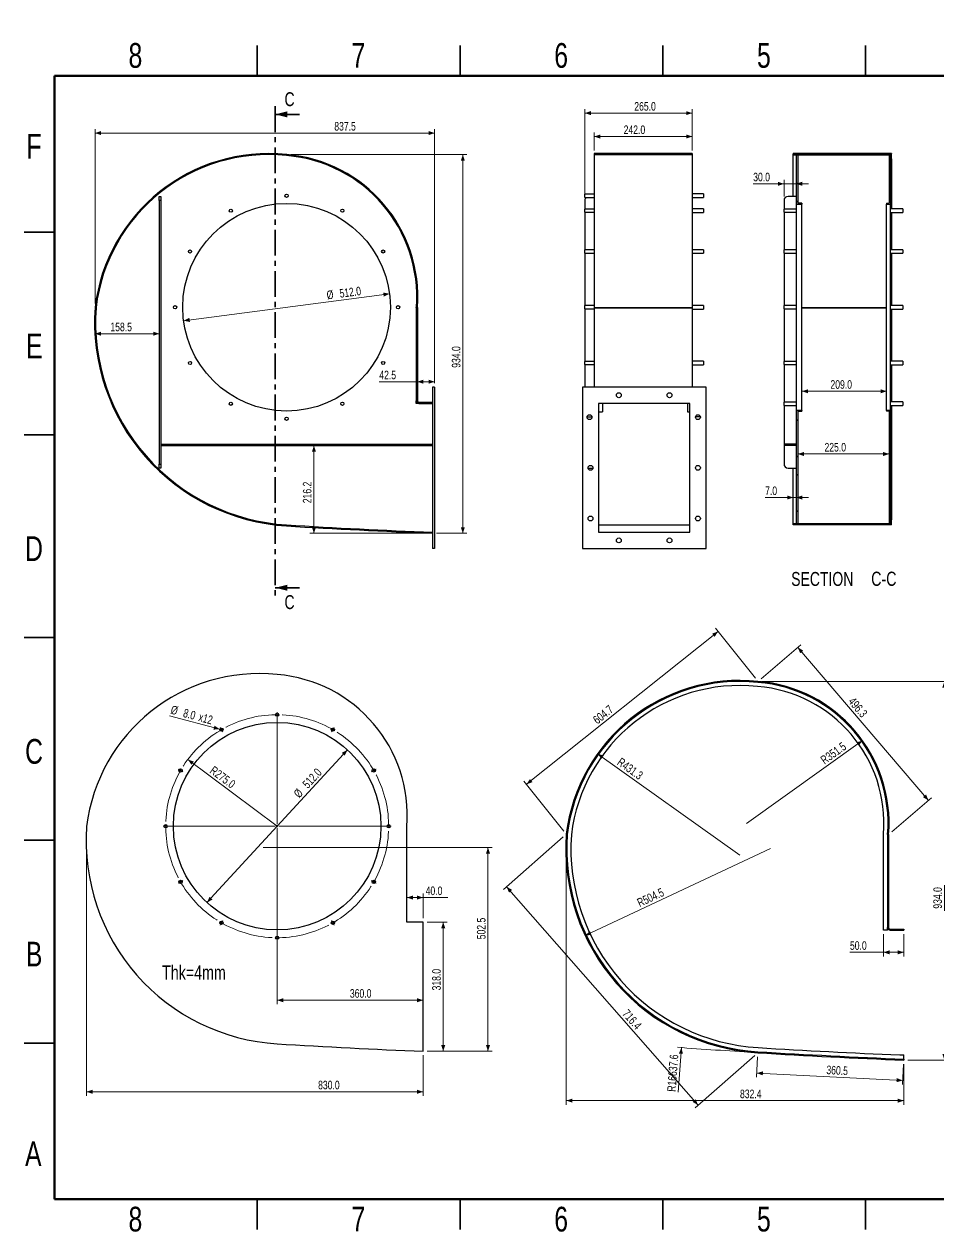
# Paper-space layout 'Sheet2' of a CAD drawing. Header units: millimetres. Extents: x 2 to 458, y 2 to 1832.
# Drawn here: x 2.5 to 228.1, y 1.9 to 299.8 of the extents above; entities that cross this region are included whole.
import ezdxf

# ---------------------------------------------------------------- set-up
doc = ezdxf.new("R2010")
doc.units = ezdxf.units.MM
doc.linetypes.add('CENTER', pattern=[10.16, 6.35, -1.27, 1.27, -1.27])
doc.linetypes.add('CENTERX2', pattern=[20.32, 12.7, -2.54, 2.54, -2.54])
doc.styles.add('SLDTEXTSTYLE0', font='TXT', dxfattribs={"width": 0.75})
doc.dimstyles.new('SLDDIMSTYLE0', dxfattribs={"dimtxt": 2.116667, "dimasz": 1.5, "dimexe": 0, "dimexo": 0.0625, "dimgap": 0.529167, "dimtad": 1, "dimdec": 1, "dimlfac": 10, "dimrnd": 1e-09, "dimzin": 4, "dimdsep": 46, "dimtxsty": 'SLDTEXTSTYLE0', "dimsah": 1, "dimcen": 0.09, "dimadec": 0, "dimazin": 1, "dimtfac": 1, "dimtdec": 1, "dimtofl": 0, "dimtmove": 0, "dimatfit": 3, "dimfxl": 0, "dimfrac": 2, "dimtolj": 1, "dimtzin": 12, "dimarcsym": 0})
doc.dimstyles.new('SLDDIMSTYLE10', dxfattribs={"dimtxt": 2.116667, "dimasz": 1.5, "dimexe": 0, "dimexo": 0.0625, "dimgap": 0.529167, "dimtad": 1, "dimdec": 1, "dimlfac": 10, "dimrnd": 1e-09, "dimzin": 12, "dimdsep": 46, "dimtxsty": 'SLDTEXTSTYLE0', "dimsah": 1, "dimcen": 0, "dimadec": 0, "dimazin": 3, "dimtfac": 1, "dimtdec": 1, "dimtofl": 0, "dimtmove": 0, "dimatfit": 3, "dimfxl": 0, "dimfrac": 2, "dimtolj": 1, "dimtzin": 12, "dimarcsym": 0})
doc.dimstyles.new('SLDDIMSTYLE2', dxfattribs={"dimtxt": 2.116667, "dimasz": 1.5, "dimexe": 0, "dimexo": 0.0625, "dimgap": 0.529167, "dimtad": 1, "dimdec": 1, "dimlfac": 10, "dimrnd": 1e-09, "dimzin": 4, "dimdsep": 46, "dimtxsty": 'SLDTEXTSTYLE0', "dimsah": 1, "dimcen": 0, "dimadec": 0, "dimazin": 1, "dimtfac": 1, "dimtdec": 1, "dimtmove": 0, "dimatfit": 3, "dimfxl": 0, "dimfrac": 2, "dimtolj": 1, "dimtzin": 12, "dimarcsym": 0})
doc.dimstyles.new('SLDDIMSTYLE3', dxfattribs={"dimtxt": 2.116667, "dimasz": 1.5, "dimexe": 0, "dimexo": 0.0625, "dimgap": 0.529167, "dimtad": 1, "dimdec": 1, "dimlfac": 10, "dimrnd": 1e-09, "dimzin": 12, "dimdsep": 46, "dimtxsty": 'SLDTEXTSTYLE0', "dimsah": 1, "dimcen": 0.09, "dimadec": 0, "dimazin": 3, "dimtfac": 1, "dimtdec": 1, "dimtofl": 0, "dimtmove": 0, "dimatfit": 3, "dimfxl": 0, "dimfrac": 2, "dimtolj": 1, "dimtzin": 12, "dimarcsym": 0})
doc.dimstyles.new('SLDDIMSTYLE4', dxfattribs={"dimtxt": 2.116667, "dimasz": 1.5, "dimexe": 0, "dimexo": 0.0625, "dimgap": 0.529167, "dimtad": 1, "dimdec": 1, "dimlfac": 10, "dimrnd": 1e-09, "dimzin": 12, "dimdsep": 46, "dimtxsty": 'SLDTEXTSTYLE0', "dimsah": 1, "dimcen": 0.09, "dimadec": 0, "dimazin": 3, "dimtfac": 1, "dimtdec": 1, "dimtmove": 0, "dimatfit": 0, "dimfxl": 0, "dimfrac": 2, "dimtolj": 1, "dimtzin": 12, "dimarcsym": 0})
doc.dimstyles.new('SLDDIMSTYLE5', dxfattribs={"dimtxt": 2.116667, "dimasz": 1.5, "dimexe": 0, "dimexo": 0.0625, "dimgap": 0.529167, "dimtad": 1, "dimdec": 1, "dimlfac": 10, "dimrnd": 1e-09, "dimzin": 4, "dimdsep": 46, "dimtxsty": 'SLDTEXTSTYLE0', "dimsah": 1, "dimcen": 0.09, "dimadec": 0, "dimazin": 1, "dimtfac": 1, "dimtdec": 1, "dimtmove": 0, "dimatfit": 0, "dimfxl": 0, "dimfrac": 2, "dimtolj": 1, "dimtzin": 12, "dimarcsym": 0})
doc.dimstyles.new('SLDDIMSTYLE6', dxfattribs={"dimtxt": 2.116667, "dimasz": 1.5, "dimexe": 0, "dimexo": 0.0625, "dimgap": 0.529167, "dimtad": 1, "dimdec": 1, "dimlfac": 10, "dimrnd": 1e-09, "dimzin": 12, "dimdsep": 46, "dimtxsty": 'SLDTEXTSTYLE0', "dimsah": 1, "dimcen": 0, "dimadec": 0, "dimazin": 3, "dimtfac": 1, "dimtdec": 1, "dimtofl": 0, "dimtmove": 0, "dimatfit": 3, "dimfxl": 0, "dimfrac": 2, "dimtolj": 1, "dimtzin": 12, "dimarcsym": 0})
doc.dimstyles.new('SLDDIMSTYLE8', dxfattribs={"dimtxt": 2.116667, "dimasz": 1.5, "dimexe": 0, "dimexo": 0.0625, "dimgap": 0.529167, "dimtad": 1, "dimdec": 1, "dimlfac": 10, "dimrnd": 1e-09, "dimzin": 4, "dimdsep": 46, "dimtxsty": 'SLDTEXTSTYLE0', "dimsah": 1, "dimcen": 0, "dimadec": 0, "dimazin": 1, "dimtfac": 1, "dimtdec": 1, "dimtofl": 0, "dimtmove": 0, "dimatfit": 3, "dimfxl": 0, "dimfrac": 2, "dimtolj": 1, "dimtzin": 12, "dimarcsym": 0})
doc.dimstyles.new('SLDDIMSTYLE9', dxfattribs={"dimtxt": 2.116667, "dimasz": 1.5, "dimexe": 0, "dimexo": 0.0625, "dimgap": 0.529167, "dimtad": 1, "dimdec": 1, "dimlfac": 10, "dimrnd": 1e-09, "dimzin": 4, "dimdsep": 46, "dimtxsty": 'SLDTEXTSTYLE0', "dimblk1": 'NONE', "dimsah": 1, "dimcen": 0, "dimadec": 0, "dimazin": 1, "dimtfac": 1, "dimtdec": 1, "dimtmove": 0, "dimatfit": 3, "dimldrblk": 'NONE', "dimfxl": 0, "dimfrac": 2, "dimtolj": 1, "dimtzin": 12, "dimarcsym": 0})

# ---------------------------------------------------------------- blocks, each defined once
blk = doc.blocks.new('_D_5')
at = {"color": 7, "linetype": 'Continuous', "lineweight": 18}
blk.add_line((92.61, 233.28), (41.84, 226.65), dxfattribs=at)
for points in [[(92.61, 233.28), (91.06, 233.58), (91.19, 232.59)], [(41.84, 226.65), (43.39, 226.34), (43.26, 227.34)]]:
    blk.add_solid(points, dxfattribs=at)
at = {"color": 7, "linetype": 'Continuous', "lineweight": 18, "char_height": 2.117, "attachment_point": 1, "rotation": 7.4436, "style": 'SLDTEXTSTYLE0'}
for s, insert in [('%%c', (76.99, 233.98)), ('512.0', (80.16, 234.39))]:
    blk.add_mtext(s, dxfattribs=dict(at, insert=insert))
blk = doc.blocks.new('_D_6')
at = {"color": 7, "linetype": 'Continuous', "lineweight": 18}
for p, q in [((19.98, 230.87), (19.98, 273.92)), ((103.73, 272.92), (19.98, 272.92)), ((103.73, 211.26), (103.73, 273.92))]:
    blk.add_line(p, q, dxfattribs=at)
for points in [[(19.98, 272.92), (21.48, 272.42), (21.48, 273.42)], [(103.73, 272.92), (102.23, 273.42), (102.23, 272.42)]]:
    blk.add_solid(points, dxfattribs=at)
at = {"color": 7, "linetype": 'Continuous', "lineweight": 18, "insert": (78.99, 275.65), "char_height": 2.117, "attachment_point": 1, "style": 'SLDTEXTSTYLE0'}
blk.add_mtext('837.5', dxfattribs=at)
blk = doc.blocks.new('_D_7')
at = {"color": 7, "linetype": 'Continuous', "lineweight": 18}
for p, q in [((68.24, 267.61), (111.7, 267.61)), ((110.7, 174.21), (110.7, 267.61)), ((104.22, 174.21), (111.7, 174.21))]:
    blk.add_line(p, q, dxfattribs=at)
for points in [[(110.7, 267.61), (110.2, 266.11), (111.2, 266.11)], [(110.7, 174.21), (111.2, 175.71), (110.2, 175.71)]]:
    blk.add_solid(points, dxfattribs=at)
at = {"color": 7, "linetype": 'Continuous', "lineweight": 18, "insert": (107.98, 215.03), "char_height": 2.117, "attachment_point": 1, "rotation": 90, "style": 'SLDTEXTSTYLE0'}
blk.add_mtext('934.0', dxfattribs=at)
blk = doc.blocks.new('_D_8')
at = {"color": 7, "linetype": 'Continuous', "lineweight": 18}
for p, q in [((73.97, 195.83), (73.97, 174.21)), ((102.22, 174.21), (72.97, 174.21))]:
    blk.add_line(p, q, dxfattribs=at)
for points in [[(73.97, 195.83), (73.47, 194.33), (74.47, 194.33)], [(73.97, 174.21), (74.47, 175.71), (73.47, 175.71)]]:
    blk.add_solid(points, dxfattribs=at)
at = {"color": 7, "linetype": 'Continuous', "lineweight": 18, "insert": (71.24, 181.63), "char_height": 2.117, "attachment_point": 1, "rotation": 90, "style": 'SLDTEXTSTYLE0'}
blk.add_mtext('216.2', dxfattribs=at)
blk = doc.blocks.new('_D_9')
at = {"color": 7, "linetype": 'Continuous', "lineweight": 18}
for p, q in [((19.98, 228.87), (19.98, 222.43)), ((35.83, 223.43), (19.98, 223.43))]:
    blk.add_line(p, q, dxfattribs=at)
for points in [[(19.98, 223.43), (21.48, 222.93), (21.48, 223.93)], [(35.83, 223.43), (34.33, 223.93), (34.33, 222.93)]]:
    blk.add_solid(points, dxfattribs=at)
at = {"color": 7, "linetype": 'Continuous', "lineweight": 18, "insert": (23.77, 226.16), "char_height": 2.117, "attachment_point": 1, "style": 'SLDTEXTSTYLE0'}
blk.add_mtext('158.5', dxfattribs=at)
blk = doc.blocks.new('_D_10')
at = {"color": 7, "linetype": 'Continuous', "lineweight": 18}
for p, q in [((99.48, 211.59), (90.09, 211.59)), ((103.73, 211.59), (99.48, 211.59)), ((103.73, 211.26), (103.73, 212.59))]:
    blk.add_line(p, q, dxfattribs=at)
for points in [[(99.48, 211.59), (100.98, 211.09), (100.98, 212.09)], [(103.73, 211.59), (102.23, 212.09), (102.23, 211.09)]]:
    blk.add_solid(points, dxfattribs=at)
at = {"color": 7, "linetype": 'Continuous', "lineweight": 18, "insert": (90.09, 214.32), "char_height": 2.117, "attachment_point": 1, "style": 'SLDTEXTSTYLE0'}
blk.add_mtext('42.5', dxfattribs=at)
blk = doc.blocks.new('_D_11')
at = {"color": 7, "linetype": 'Continuous', "lineweight": 18}
blk.add_line((215.81, 193.77), (193.31, 193.77), dxfattribs=at)
for points in [[(193.31, 193.77), (194.81, 193.27), (194.81, 194.27)], [(215.81, 193.77), (214.31, 194.27), (214.31, 193.27)]]:
    blk.add_solid(points, dxfattribs=at)
at = {"color": 7, "linetype": 'Continuous', "lineweight": 18, "insert": (199.89, 196.5), "char_height": 2.117, "attachment_point": 1, "style": 'SLDTEXTSTYLE0'}
blk.add_mtext('225.0', dxfattribs=at)
blk = doc.blocks.new('_D_12')
at = {"color": 7, "linetype": 'Continuous', "lineweight": 18}
blk.add_line((215.21, 209.24), (194.31, 209.24), dxfattribs=at)
for points in [[(194.31, 209.24), (195.81, 208.74), (195.81, 209.74)], [(215.21, 209.24), (213.71, 209.74), (213.71, 208.74)]]:
    blk.add_solid(points, dxfattribs=at)
at = {"color": 7, "linetype": 'Continuous', "lineweight": 18, "insert": (201.36, 211.97), "char_height": 2.117, "attachment_point": 1, "style": 'SLDTEXTSTYLE0'}
blk.add_mtext('209.0', dxfattribs=at)
blk = doc.blocks.new('_D_13')
at = {"color": 7, "linetype": 'Continuous', "lineweight": 18}
for p, q in [((189.91, 260.41), (182.31, 260.41)), ((189.91, 257.29), (189.91, 261.41)), ((189.91, 260.41), (192.91, 260.41)), ((192.91, 260.41), (195.91, 260.41))]:
    blk.add_line(p, q, dxfattribs=at)
for points in [[(189.91, 260.41), (188.41, 260.91), (188.41, 259.91)], [(192.91, 260.41), (194.41, 259.91), (194.41, 260.91)]]:
    blk.add_solid(points, dxfattribs=at)
at = {"color": 7, "linetype": 'Continuous', "lineweight": 18, "insert": (182.31, 263.14), "char_height": 2.117, "attachment_point": 1, "style": 'SLDTEXTSTYLE0'}
blk.add_mtext('30.0', dxfattribs=at)
blk = doc.blocks.new('_D_14')
at = {"color": 7, "linetype": 'Continuous', "lineweight": 18}
for p, q in [((192.21, 183.03), (185.25, 183.03)), ((192.91, 183.03), (192.21, 183.03)), ((192.91, 183.03), (195.91, 183.03))]:
    blk.add_line(p, q, dxfattribs=at)
for points in [[(192.21, 183.03), (190.71, 183.53), (190.71, 182.53)], [(192.91, 183.03), (194.41, 182.53), (194.41, 183.53)]]:
    blk.add_solid(points, dxfattribs=at)
at = {"color": 7, "linetype": 'Continuous', "lineweight": 18, "insert": (185.25, 185.76), "char_height": 2.117, "attachment_point": 1, "style": 'SLDTEXTSTYLE0'}
blk.add_mtext('7.0', dxfattribs=at)
blk = doc.blocks.new('SW_NOTE_22')
at = {"color": 0, "linetype": 'Continuous', "lineweight": 0, "attachment_point": 2, "style": 'SLDTEXTSTYLE0'}
for s, insert, char_height in [('SECTION', (9.41, 4.43), 3.44), ('C-C', (24.6, 4.5), 3.5)]:
    blk.add_mtext(s, dxfattribs=dict(at, insert=insert, char_height=char_height))
blk = doc.blocks.new('_D_15')
at = {"color": 7, "linetype": 'Continuous', "lineweight": 18}
for p, q in [((143.08, 268.61), (143.08, 273.07)), ((167.28, 272.07), (143.08, 272.07)), ((167.28, 268.61), (167.28, 273.07))]:
    blk.add_line(p, q, dxfattribs=at)
for points in [[(143.08, 272.07), (144.58, 271.57), (144.58, 272.57)], [(167.28, 272.07), (165.78, 272.57), (165.78, 271.57)]]:
    blk.add_solid(points, dxfattribs=at)
at = {"color": 7, "linetype": 'Continuous', "lineweight": 18, "insert": (150.36, 274.8), "char_height": 2.117, "attachment_point": 1, "style": 'SLDTEXTSTYLE0'}
blk.add_mtext('242.0', dxfattribs=at)
blk = doc.blocks.new('_D_16')
at = {"color": 7, "linetype": 'Continuous', "lineweight": 18}
for p, q in [((140.78, 257.29), (140.78, 278.84)), ((167.28, 277.84), (140.78, 277.84)), ((167.28, 268.61), (167.28, 278.84))]:
    blk.add_line(p, q, dxfattribs=at)
for points in [[(140.78, 277.84), (142.28, 277.34), (142.28, 278.34)], [(167.28, 277.84), (165.78, 278.34), (165.78, 277.34)]]:
    blk.add_solid(points, dxfattribs=at)
at = {"color": 7, "linetype": 'Continuous', "lineweight": 18, "insert": (152.98, 280.57), "char_height": 2.117, "attachment_point": 1, "style": 'SLDTEXTSTYLE0'}
blk.add_mtext('265.0', dxfattribs=at)
blk = doc.blocks.new('_D_31')
at = {"color": 7, "linetype": 'Continuous', "lineweight": 18}
for p, q in [((101.9, 78.28), (106.86, 78.28)), ((105.86, 46.48), (105.86, 78.28)), ((101.9, 46.48), (106.86, 46.48))]:
    blk.add_line(p, q, dxfattribs=at)
for points in [[(105.86, 78.28), (105.36, 76.78), (106.36, 76.78)], [(105.86, 46.48), (106.36, 47.98), (105.36, 47.98)]]:
    blk.add_solid(points, dxfattribs=at)
at = {"color": 7, "linetype": 'Continuous', "lineweight": 18, "insert": (103.13, 61.47), "char_height": 2.117, "attachment_point": 1, "rotation": 90, "style": 'SLDTEXTSTYLE0'}
blk.add_mtext('318.0', dxfattribs=at)
blk = doc.blocks.new('_D_32')
at = {"color": 7, "linetype": 'Continuous', "lineweight": 18}
for p, q in [((17.9, 100.88), (17.9, 35.48)), ((100.9, 45.48), (100.9, 35.48)), ((100.9, 36.48), (17.9, 36.48))]:
    blk.add_line(p, q, dxfattribs=at)
for points in [[(17.9, 36.48), (19.4, 35.98), (19.4, 36.98)], [(100.9, 36.48), (99.4, 36.98), (99.4, 35.98)]]:
    blk.add_solid(points, dxfattribs=at)
at = {"color": 7, "linetype": 'Continuous', "lineweight": 18, "insert": (75, 39.2), "char_height": 2.117, "attachment_point": 1, "style": 'SLDTEXTSTYLE0'}
blk.add_mtext('830.0', dxfattribs=at)
blk = doc.blocks.new('_D_33')
at = {"color": 7, "linetype": 'Continuous', "lineweight": 18}
for p, q in [((61.47, 96.73), (117.9, 96.73)), ((116.9, 46.48), (116.9, 96.73)), ((101.9, 46.48), (117.9, 46.48))]:
    blk.add_line(p, q, dxfattribs=at)
for points in [[(116.9, 96.73), (116.4, 95.23), (117.4, 95.23)], [(116.9, 46.48), (117.4, 47.98), (116.4, 47.98)]]:
    blk.add_solid(points, dxfattribs=at)
at = {"color": 7, "linetype": 'Continuous', "lineweight": 18, "insert": (114.17, 74.09), "char_height": 2.117, "attachment_point": 1, "rotation": 90, "style": 'SLDTEXTSTYLE0'}
blk.add_mtext('502.5', dxfattribs=at)
blk = doc.blocks.new('_D_34')
at = {"color": 7, "linetype": 'Continuous', "lineweight": 18}
for p, q in [((64.9, 100.98), (64.9, 58.06)), ((64.9, 59.06), (100.9, 59.06))]:
    blk.add_line(p, q, dxfattribs=at)
for points in [[(64.9, 59.06), (66.4, 58.56), (66.4, 59.56)], [(100.9, 59.06), (99.4, 59.56), (99.4, 58.56)]]:
    blk.add_solid(points, dxfattribs=at)
at = {"color": 7, "linetype": 'Continuous', "lineweight": 18, "insert": (82.84, 61.79), "char_height": 2.117, "attachment_point": 1, "style": 'SLDTEXTSTYLE0'}
blk.add_mtext('360.0', dxfattribs=at)
blk = doc.blocks.new('_D_35')
at = {"color": 7, "linetype": 'Continuous', "lineweight": 18}
blk.add_line((82.23, 120.82), (47.58, 83.13), dxfattribs=at)
for points in [[(82.23, 120.82), (80.84, 120.06), (81.58, 119.38)], [(47.58, 83.13), (48.96, 83.89), (48.23, 84.57)]]:
    blk.add_solid(points, dxfattribs=at)
at = {"color": 7, "linetype": 'Continuous', "lineweight": 18, "char_height": 2.117, "attachment_point": 1, "rotation": 47.4113, "style": 'SLDTEXTSTYLE0'}
for s, insert in [('512.0', (70.94, 112.56)), ('%%c', (68.78, 110.21))]:
    blk.add_mtext(s, dxfattribs=dict(at, insert=insert))
blk = doc.blocks.new('_D_36')
at = {"color": 7, "linetype": 'Continuous', "lineweight": 18}
blk.add_line((42.86, 118.42), (64.9, 101.98), dxfattribs=at)
blk.add_solid([(42.86, 118.42), (43.76, 117.12), (44.36, 117.92)], dxfattribs=at)
at = {"color": 7, "linetype": 'Continuous', "lineweight": 18, "insert": (49.36, 116.96), "char_height": 2.117, "attachment_point": 1, "rotation": 323.2835, "style": 'SLDTEXTSTYLE0'}
blk.add_mtext('R275.0', dxfattribs=at)
blk = doc.blocks.new('_D_37')
at = {"color": 7, "linetype": 'Continuous', "lineweight": 18}
for q in [(38.33, 129.23), (51.54, 125.69)]:
    blk.add_line((50.77, 125.9), q, dxfattribs=at)
blk.add_solid([(50.77, 125.9), (49.45, 126.77), (49.19, 125.8)], dxfattribs=at)
at = {"color": 7, "linetype": 'Continuous', "lineweight": 18, "char_height": 2.117, "attachment_point": 1, "rotation": 345, "style": 'SLDTEXTSTYLE0'}
for s, insert in [('%%c', (39.03, 131.82)), ('8.0', (42.11, 131)), ('x12', (45.89, 129.98))]:
    blk.add_mtext(s, dxfattribs=dict(at, insert=insert))
blk = doc.blocks.new('_NONE')
blk = doc.blocks.new('_D_38')
at = {"color": 7, "linetype": 'Continuous', "lineweight": 18}
for p, q in [((100.9, 84.38), (96.9, 84.38)), ((100.9, 79.28), (100.9, 85.38)), ((100.9, 84.38), (107, 84.38))]:
    blk.add_line(p, q, dxfattribs=at)
for points in [[(96.9, 84.38), (98.4, 83.88), (98.4, 84.88)], [(100.9, 84.38), (99.4, 84.88), (99.4, 83.88)]]:
    blk.add_solid(points, dxfattribs=at)
at = {"color": 7, "linetype": 'Continuous', "lineweight": 18, "insert": (101.52, 87.1), "char_height": 2.117, "attachment_point": 1, "style": 'SLDTEXTSTYLE0'}
blk.add_mtext('40.0', dxfattribs=at)
blk = doc.blocks.new('SW_CENTERMARKSYMBOL_1')
at = {"color": 0, "linetype": 'Continuous', "lineweight": 0}
for p, q in [((13.75, 4.18), (13.75, 4.33)), ((13.75, -23.32), (13.75, 3.93)), ((13.75, 3.68), (13.75, 3.93)), ((13.75, 3.68), (13.75, 3.43)), ((13.75, 3.18), (13.75, 3.03)), ((-0.25, 0.43), (-0.32, 0.56)), ((0, 0), (-0.13, 0.22)), ((0, 0), (0.13, -0.22)), ((27.5, 0), (27.37, -0.22)), ((27.5, 0), (27.62, 0.22)), ((27.75, 0.43), (27.82, 0.56)), ((0.25, -0.43), (0.32, -0.56)), ((27.25, -0.43), (27.17, -0.56)), ((-10.5, -9.82), (-10.63, -9.74)), ((-10.07, -10.07), (-10.28, -9.94)), ((-10.07, -10.07), (-9.85, -10.19)), ((-9.63, -10.32), (-9.5, -10.39)), ((37.13, -10.32), (37, -10.39)), ((37.57, -10.07), (37.35, -10.19)), ((37.57, -10.07), (37.78, -9.94)), ((38, -9.82), (38.13, -9.74)), ((-14.25, -23.82), (-14.4, -23.82)), ((13.25, -23.82), (-14, -23.82)), ((-13.75, -23.82), (-14, -23.82)), ((-13.75, -23.82), (-13.5, -23.82)), ((-13.25, -23.82), (-13.1, -23.82)), ((13.75, -23.82), (13.5, -23.82)), ((13.75, -23.82), (13.75, -23.57)), ((13.75, -23.82), (13.75, -24.07)), ((13.75, -23.82), (14, -23.82)), ((14.25, -23.82), (41.5, -23.82)), ((40.75, -23.82), (40.6, -23.82)), ((41.25, -23.82), (41, -23.82)), ((41.25, -23.82), (41.5, -23.82)), ((41.75, -23.82), (41.9, -23.82)), ((13.75, -24.32), (13.75, -51.57)), ((-10.5, -37.82), (-10.63, -37.89)), ((-10.07, -37.57), (-10.28, -37.69)), ((-10.07, -37.57), (-9.85, -37.44)), ((-9.63, -37.32), (-9.5, -37.24)), ((37.13, -37.32), (37, -37.24)), ((37.57, -37.57), (37.35, -37.44)), ((37.57, -37.57), (37.78, -37.69)), ((38, -37.82), (38.13, -37.89)), ((0, -47.63), (-0.13, -47.85)), ((0, -47.63), (0.13, -47.41)), ((0.25, -47.2), (0.32, -47.07)), ((27.25, -47.2), (27.17, -47.07)), ((27.5, -47.63), (27.37, -47.41)), ((27.5, -47.63), (27.62, -47.85)), ((-0.25, -48.06), (-0.32, -48.19)), ((27.75, -48.06), (27.82, -48.19)), ((13.75, -50.82), (13.75, -50.67)), ((13.75, -51.32), (13.75, -51.07)), ((13.75, -51.32), (13.75, -51.57)), ((13.75, -51.82), (13.75, -51.97))]:
    blk.add_line(p, q, dxfattribs=at)
at = {"color": 0, "linetype": 'CENTERX2', "lineweight": 0}
for start, end in [(91.0417, 118.9583), (61.0417, 88.9583), (121.0417, 148.9583), (31.0417, 58.9583), (151.0417, 178.9583), (1.0417, 28.9583), (181.0417, 208.9583), (331.0417, 358.9583), (211.0417, 238.9583), (301.0417, 328.9583), (241.0417, 268.9583), (271.0417, 298.9583)]:
    blk.add_arc((13.75, -23.82), 27.5, start, end, dxfattribs=at)
at = {"color": 0, "linetype": 'Continuous', "lineweight": 0}
for start, end in [(90, 90.5209), (89.4791, 90), (119.4791, 120), (60, 60.5209), (59.4791, 60), (120, 120.5209), (150, 150.5209), (149.4791, 150), (30, 30.5209), (29.4791, 30), (179.4791, 180), (180, 180.5209), (0, 0.5209), (359.4791, 0), (209.4791, 210), (210, 210.5209), (329.4791, 330), (330, 330.5209), (239.4791, 240), (240, 240.5209), (299.4791, 300), (300, 300.5209), (269.4791, 270), (270, 270.5209)]:
    blk.add_arc((13.75, -23.82), 27.5, start, end, dxfattribs=at)
blk = doc.blocks.new('_D_39')
at = {"color": 7, "linetype": 'Continuous', "lineweight": 18}
for p, q in [((184.49, 137.68), (230.46, 137.68)), ((229.46, 44.29), (229.46, 137.68)), ((220.45, 44.29), (230.46, 44.29))]:
    blk.add_line(p, q, dxfattribs=at)
for points in [[(229.46, 137.68), (228.96, 136.18), (229.96, 136.18)], [(229.46, 44.29), (229.96, 45.79), (228.96, 45.79)]]:
    blk.add_solid(points, dxfattribs=at)
at = {"color": 7, "linetype": 'Continuous', "lineweight": 18, "insert": (226.73, 81.63), "char_height": 2.117, "attachment_point": 1, "rotation": 90, "style": 'SLDTEXTSTYLE0'}
blk.add_mtext('934.0', dxfattribs=at)
blk = doc.blocks.new('_D_40')
at = {"color": 7, "linetype": 'Continuous', "lineweight": 18}
for p, q in [((136.22, 98.98), (136.22, 33.29)), ((219.45, 43.29), (219.45, 33.29)), ((219.45, 34.29), (136.22, 34.29))]:
    blk.add_line(p, q, dxfattribs=at)
for points in [[(136.22, 34.29), (137.72, 33.79), (137.72, 34.79)], [(219.45, 34.29), (217.95, 34.79), (217.95, 33.79)]]:
    blk.add_solid(points, dxfattribs=at)
at = {"color": 7, "linetype": 'Continuous', "lineweight": 18, "insert": (179.05, 37.01), "char_height": 2.117, "attachment_point": 1, "style": 'SLDTEXTSTYLE0'}
blk.add_mtext('832.4', dxfattribs=at)
blk = doc.blocks.new('_D_41')
at = {"color": 7, "linetype": 'Continuous', "lineweight": 18}
for p, q in [((214.46, 75.34), (214.46, 69.87)), ((219.46, 75.34), (219.46, 69.87)), ((214.46, 70.87), (206.17, 70.87)), ((219.46, 70.87), (214.46, 70.87))]:
    blk.add_line(p, q, dxfattribs=at)
for points in [[(214.46, 70.87), (215.96, 70.37), (215.96, 71.37)], [(219.46, 70.87), (217.96, 71.37), (217.96, 70.37)]]:
    blk.add_solid(points, dxfattribs=at)
at = {"color": 7, "linetype": 'Continuous', "lineweight": 18, "insert": (206.17, 73.6), "char_height": 2.117, "attachment_point": 1, "style": 'SLDTEXTSTYLE0'}
blk.add_mtext('50.0', dxfattribs=at)
blk = doc.blocks.new('_D_42')
at = {"color": 7, "linetype": 'Continuous', "lineweight": 18}
blk.add_line((209.26, 123.09), (180.67, 102.65), dxfattribs=at)
blk.add_solid([(209.26, 123.09), (207.75, 122.62), (208.34, 121.81)], dxfattribs=at)
at = {"color": 7, "linetype": 'Continuous', "lineweight": 18, "insert": (198.67, 118.87), "char_height": 2.117, "attachment_point": 1, "rotation": 35.5564, "style": 'SLDTEXTSTYLE0'}
blk.add_mtext('R351.5', dxfattribs=at)
blk = doc.blocks.new('_D_43')
at = {"color": 7, "linetype": 'Continuous', "lineweight": 18}
blk.add_line((143.93, 119.85), (179.03, 94.79), dxfattribs=at)
blk.add_solid([(143.93, 119.85), (144.86, 118.57), (145.44, 119.39)], dxfattribs=at)
at = {"color": 7, "linetype": 'Continuous', "lineweight": 18, "insert": (149.79, 119.02), "char_height": 2.117, "attachment_point": 1, "rotation": 324.4676, "style": 'SLDTEXTSTYLE0'}
blk.add_mtext('R431.3', dxfattribs=at)
blk = doc.blocks.new('_D_44')
at = {"color": 7, "linetype": 'Continuous', "lineweight": 18}
blk.add_line((140.88, 75), (186.54, 96.46), dxfattribs=at)
blk.add_solid([(140.88, 75), (142.45, 75.19), (142.03, 76.09)], dxfattribs=at)
at = {"color": 7, "linetype": 'Continuous', "lineweight": 18, "insert": (153.43, 83.91), "char_height": 2.117, "attachment_point": 1, "rotation": 25.1741, "style": 'SLDTEXTSTYLE0'}
blk.add_mtext('R504.5', dxfattribs=at)
blk = doc.blocks.new('_D_45')
at = {"color": 7, "linetype": 'Continuous', "lineweight": 18}
blk.add_line((164.59, 47.37), (163.79, 36.37), dxfattribs=at)
blk.add_arc((285.52, 1706.73), 1663.76, 265.7976, 266.44832, dxfattribs=at)
blk.add_solid([(164.59, 47.37), (163.99, 45.91), (164.98, 45.84)], dxfattribs=at)
at = {"color": 7, "linetype": 'Continuous', "lineweight": 18, "insert": (161.07, 36.57), "char_height": 2.117, "attachment_point": 1, "rotation": 85.832, "style": 'SLDTEXTSTYLE0'}
blk.add_mtext('R16637.6', dxfattribs=at)
blk = doc.blocks.new('_D_46')
at = {"color": 7, "linetype": 'Continuous', "lineweight": 18}
for p, q in [((184.25, 138.33), (194.07, 146.72)), ((225.54, 108.33), (193.31, 146.07)), ((216.47, 100.59), (226.3, 108.98))]:
    blk.add_line(p, q, dxfattribs=at)
for points in [[(193.31, 146.07), (193.91, 144.61), (194.67, 145.26)], [(225.54, 108.33), (224.94, 109.79), (224.18, 109.14)]]:
    blk.add_solid(points, dxfattribs=at)
at = {"color": 7, "linetype": 'Continuous', "lineweight": 18, "insert": (207.21, 134), "char_height": 2.117, "attachment_point": 1, "rotation": 310.4896, "style": 'SLDTEXTSTYLE0'}
blk.add_mtext('496.3', dxfattribs=at)
blk = doc.blocks.new('_D_47')
at = {"color": 7, "linetype": 'Continuous', "lineweight": 18}
for p, q in [((173.66, 150.01), (126.39, 112.3)), ((182.87, 138.47), (173.04, 150.79)), ((135.59, 100.76), (125.76, 113.08))]:
    blk.add_line(p, q, dxfattribs=at)
for points in [[(173.66, 150.01), (172.18, 149.46), (172.8, 148.68)], [(126.39, 112.3), (127.87, 112.84), (127.25, 113.62)]]:
    blk.add_solid(points, dxfattribs=at)
at = {"color": 7, "linetype": 'Continuous', "lineweight": 18, "insert": (142.55, 128.68), "char_height": 2.117, "attachment_point": 1, "rotation": 38.5775, "style": 'SLDTEXTSTYLE0'}
blk.add_mtext('604.7', dxfattribs=at)
blk = doc.blocks.new('_D_48')
at = {"color": 7, "linetype": 'Continuous', "lineweight": 18}
for p, q in [((135.46, 99.32), (120.73, 86.4)), ((168.71, 33.19), (121.48, 87.06)), ((182.7, 45.45), (167.96, 32.53))]:
    blk.add_line(p, q, dxfattribs=at)
for points in [[(121.48, 87.06), (122.09, 85.6), (122.85, 86.26)], [(168.71, 33.19), (168.1, 34.65), (167.35, 33.99)]]:
    blk.add_solid(points, dxfattribs=at)
at = {"color": 7, "linetype": 'Continuous', "lineweight": 18, "insert": (151.46, 57), "char_height": 2.117, "attachment_point": 1, "rotation": 311.2442, "style": 'SLDTEXTSTYLE0'}
blk.add_mtext('716.4', dxfattribs=at)
blk = doc.blocks.new('_D_49')
at = {"color": 7, "linetype": 'Continuous', "lineweight": 18}
for p, q in [((183.4, 45.11), (183.14, 40.09)), ((219.4, 43.29), (219.15, 38.27)), ((183.19, 41.09), (219.2, 39.27))]:
    blk.add_line(p, q, dxfattribs=at)
for points in [[(183.19, 41.09), (184.67, 40.52), (184.72, 41.51)], [(219.2, 39.27), (217.73, 39.84), (217.68, 38.85)]]:
    blk.add_solid(points, dxfattribs=at)
at = {"color": 7, "linetype": 'Continuous', "lineweight": 18, "insert": (200.42, 42.95), "char_height": 2.117, "attachment_point": 1, "rotation": 357.1035, "style": 'SLDTEXTSTYLE0'}
blk.add_mtext('360.5', dxfattribs=at)

psp = doc.layouts.new('Sheet2')

# ---------------------------------------------------------------- hatches: boundary and pattern name
at = {"linetype": 'Continuous', "lineweight": 18}
h = psp.add_hatch(dxfattribs=at)
h.set_pattern_fill('ANSI32', angle=90, style=0)
h.paths.add_polyline_path([(216.406, 267.811), (192.206, 267.811), (192.206, 267.561), (216.206, 267.561), (216.206, 266.56), (216.406, 266.56)], flags=0)
h = psp.add_hatch(dxfattribs=at)
h.set_pattern_fill('ANSI32', style=0)
h.paths.add_polyline_path([(193.306, 255.611), (193.306, 267.561), (192.906, 267.561), (192.906, 255.41), (194.306, 255.41), (194.306, 255.611)], flags=0)
h = psp.add_hatch(dxfattribs=at)
h.set_pattern_fill('ANSI32', style=0)
h.paths.add_polyline_path([(216.206, 255.41), (216.206, 267.561), (215.806, 267.561), (215.806, 255.611), (215.206, 255.611), (215.206, 255.41)], flags=0)
h = psp.add_hatch(dxfattribs=at)
h.set_pattern_fill('ANSI32', style=0)
h.paths.add_polyline_path([(193.306, 176.534), (193.306, 204.314), (194.306, 204.314), (194.306, 204.515), (192.906, 204.515), (192.906, 176.534)], flags=0)
h = psp.add_hatch(dxfattribs=at)
h.set_pattern_fill('ANSI32', style=0)
h.paths.add_polyline_path([(215.806, 204.314), (215.806, 176.534), (216.206, 176.534), (216.206, 204.515), (215.206, 204.515), (215.206, 204.314)], flags=0)
h = psp.add_hatch(dxfattribs=at)
h.set_pattern_fill('ANSI32', angle=90, style=0)
h.paths.add_polyline_path([(192.906, 195.834), (192.906, 196.234), (189.906, 196.234), (189.906, 195.834)], flags=0)
h = psp.add_hatch(dxfattribs=at)
h.set_pattern_fill('ANSI32', angle=90, style=0)
h.paths.add_polyline_path([(192.206, 176.282), (216.406, 176.282), (216.406, 177.541), (216.206, 177.541), (216.206, 176.534), (192.206, 176.534)], flags=0)

# ---------------------------------------------------------------- linework, layer by layer
at = {"color": 7, "linetype": 'Continuous', "lineweight": 35}
for p, q in [((60, 287), (60, 294.5)), ((110, 287), (110, 294.5)), ((160, 287), (160, 294.5)), ((210, 294.5), (210, 287)), ((210, 287), (210, 294.5)), ((70.434, 277.528), (64.434, 277.528)), ((10, 248.5), (2.5, 248.5)), ((10, 198.5), (2.5, 198.5)), ((70.434, 160.777), (64.434, 160.777)), ((2.5, 148.5), (10, 148.5)), ((10, 148.5), (2.5, 148.5)), ((10, 98.5), (2.5, 98.5)), ((10, 48.5), (2.5, 48.5)), ((60, 10), (60, 2.5)), ((110, 10), (110, 2.5)), ((160, 10), (160, 2.5)), ((210, 2.5), (210, 10)), ((210, 10), (210, 2.5))]:
    psp.add_line(p, q, dxfattribs=at)
at = {"color": 7, "linetype": 'Continuous', "lineweight": 70}
for p, q in [((10, 10), (10, 287)), ((10, 287), (410, 287)), ((410, 10), (10, 10))]:
    psp.add_line(p, q, dxfattribs=at)
at = {"color": 7, "linetype": 'CENTER', "lineweight": 35}
psp.add_line((64.434, 279.528), (64.434, 158.777), dxfattribs=at)
at = {"color": 7, "linetype": 'Continuous', "lineweight": 25}
for p, q in [((67.218, 267.363), (67.244, 267.612)), ((67.253, 267.611), (67.233, 267.362)), ((167.279, 267.842), (143.079, 267.842)), ((143.079, 267.842), (143.079, 267.612)), ((143.079, 267.612), (143.079, 267.611)), ((143.079, 267.612), (167.279, 267.612)), ((143.079, 267.611), (143.079, 229.868)), ((143.079, 267.611), (167.279, 267.611)), ((167.279, 267.842), (167.279, 267.612)), ((167.279, 267.612), (167.279, 267.611)), ((167.279, 267.611), (167.279, 229.868)), ((216.406, 267.842), (192.206, 267.842)), ((192.206, 267.842), (192.206, 267.811)), ((192.206, 267.811), (216.406, 267.811)), ((192.206, 267.561), (192.206, 267.811)), ((192.206, 257.287), (192.206, 267.561)), ((192.206, 267.561), (216.206, 267.561)), ((193.306, 267.561), (192.906, 267.561)), ((192.906, 267.561), (192.906, 255.41)), ((193.306, 267.561), (193.306, 255.611)), ((216.206, 267.561), (215.806, 267.561)), ((215.806, 267.561), (215.806, 255.611)), ((216.206, 266.56), (216.206, 267.561)), ((216.206, 267.561), (216.206, 255.41)), ((216.406, 266.56), (216.206, 266.56)), ((216.406, 267.842), (216.406, 267.811)), ((216.406, 266.56), (216.406, 267.811)), ((216.406, 266.56), (216.406, 254.228)), ((35.825, 257.287), (36.225, 257.287)), ((35.825, 256.287), (35.825, 257.287)), ((36.225, 256.287), (35.825, 256.287)), ((35.825, 256.287), (35.825, 191.287)), ((36.225, 257.287), (36.225, 256.287)), ((36.225, 256.287), (36.225, 191.287)), ((143.079, 257.862), (140.779, 257.862)), ((140.779, 257.462), (140.779, 257.862)), ((140.779, 257.062), (140.779, 257.462)), ((140.779, 257.062), (143.079, 257.062)), ((140.779, 256.287), (140.779, 254.178)), ((170.079, 257.912), (167.279, 257.912)), ((167.279, 257.012), (170.079, 257.012)), ((170.079, 257.912), (170.079, 257.012)), ((189.906, 256.287), (189.906, 254.178)), ((192.906, 257.287), (190.906, 257.287)), ((143.079, 254.178), (140.779, 254.178)), ((140.779, 253.578), (140.779, 254.178)), ((140.779, 253.378), (140.779, 253.578)), ((140.779, 253.378), (143.079, 253.378)), ((140.779, 253.378), (140.779, 244.112)), ((170.079, 254.228), (167.279, 254.228)), ((167.279, 253.328), (170.079, 253.328)), ((170.079, 254.228), (170.079, 253.328)), ((192.906, 254.178), (189.906, 254.178)), ((189.906, 253.978), (189.906, 254.178)), ((189.906, 253.378), (189.906, 253.978)), ((189.906, 253.378), (192.906, 253.378)), ((189.906, 253.378), (189.906, 244.112)), ((192.906, 255.41), (194.306, 255.41)), ((192.906, 255.41), (192.906, 204.515)), ((194.306, 255.611), (193.306, 255.611)), ((194.306, 255.611), (194.306, 255.41)), ((194.306, 204.515), (194.306, 255.41)), ((215.206, 255.611), (215.206, 255.41)), ((215.206, 255.611), (215.806, 255.611)), ((215.206, 204.515), (215.206, 255.41)), ((215.206, 255.41), (216.206, 255.41)), ((216.206, 204.515), (216.206, 255.41)), ((219.206, 254.228), (216.206, 254.228)), ((216.206, 253.328), (219.206, 253.328)), ((216.406, 253.328), (216.406, 244.162)), ((219.206, 254.228), (219.206, 253.328)), ((143.079, 244.112), (140.779, 244.112)), ((140.779, 243.366), (140.779, 244.112)), ((140.779, 243.312), (140.779, 243.366)), ((140.779, 243.312), (143.079, 243.312)), ((140.779, 243.312), (140.779, 230.362)), ((170.079, 244.162), (167.279, 244.162)), ((167.279, 243.262), (170.079, 243.262)), ((170.079, 244.162), (170.079, 243.262)), ((192.906, 244.112), (189.906, 244.112)), ((189.906, 244.059), (189.906, 244.112)), ((189.906, 243.312), (189.906, 244.059)), ((189.906, 243.312), (192.906, 243.312)), ((189.906, 243.312), (189.906, 230.362)), ((219.206, 244.162), (216.206, 244.162)), ((216.206, 243.262), (219.206, 243.262)), ((216.406, 243.262), (216.406, 230.412)), ((219.206, 244.162), (219.206, 243.262)), ((20.225, 229.852), (19.975, 229.869)), ((19.979, 229.903), (20.227, 229.873)), ((99.225, 229.862), (99.227, 229.887)), ((99.225, 229.837), (99.225, 229.862)), ((99.475, 229.837), (99.225, 229.837)), ((99.225, 229.837), (99.225, 206.912)), ((99.227, 229.887), (99.477, 229.868)), ((99.475, 229.837), (99.475, 206.912)), ((143.079, 230.362), (140.779, 230.362)), ((140.779, 229.562), (140.779, 230.362)), ((140.779, 229.562), (143.079, 229.562)), ((140.779, 229.562), (140.779, 216.612)), ((143.079, 229.868), (167.279, 229.868)), ((143.079, 229.868), (143.079, 229.837)), ((143.079, 229.837), (167.279, 229.837)), ((143.079, 229.837), (143.079, 210.262)), ((170.079, 230.412), (167.279, 230.412)), ((167.279, 229.868), (167.279, 229.837)), ((167.279, 229.837), (167.279, 210.262)), ((167.279, 229.512), (170.079, 229.512)), ((170.079, 230.412), (170.079, 229.512)), ((192.906, 230.362), (189.906, 230.362)), ((189.906, 229.562), (189.906, 230.362)), ((189.906, 229.562), (192.906, 229.562)), ((189.906, 229.562), (189.906, 216.612)), ((219.206, 230.412), (216.206, 230.412)), ((216.206, 229.512), (219.206, 229.512)), ((216.406, 229.512), (216.406, 216.662)), ((219.206, 230.412), (219.206, 229.512)), ((143.079, 216.612), (140.779, 216.612)), ((140.779, 215.812), (140.779, 216.612)), ((140.779, 215.812), (143.079, 215.812)), ((140.779, 215.812), (140.779, 210.262)), ((170.079, 216.662), (167.279, 216.662)), ((167.279, 215.762), (170.079, 215.762)), ((170.079, 216.662), (170.079, 216.602)), ((170.079, 216.602), (170.079, 215.762)), ((192.906, 216.612), (189.906, 216.612)), ((189.906, 215.812), (189.906, 216.612)), ((189.906, 215.812), (192.906, 215.812)), ((189.906, 215.812), (189.906, 206.547)), ((219.206, 216.662), (216.206, 216.662)), ((216.206, 215.762), (219.206, 215.762)), ((216.406, 215.762), (216.406, 206.597)), ((219.206, 216.662), (219.206, 215.823)), ((219.206, 215.823), (219.206, 215.762)), ((103.225, 210.262), (103.225, 170.462)), ((103.725, 210.262), (103.225, 210.262)), ((103.725, 210.262), (103.725, 170.462)), ((140.179, 210.262), (140.179, 170.462)), ((170.679, 210.262), (140.179, 210.262)), ((170.679, 170.462), (170.679, 210.262)), ((99.225, 206.912), (99.475, 206.912)), ((99.225, 206.262), (99.225, 206.912)), ((99.875, 206.262), (99.225, 206.262)), ((99.875, 206.512), (99.875, 206.262)), ((99.875, 206.512), (103.225, 206.512)), ((99.875, 206.262), (103.225, 206.262)), ((166.679, 206.262), (144.179, 206.262)), ((144.179, 206.262), (144.179, 174.462)), ((145.179, 206.262), (145.179, 204.162)), ((166.079, 206.262), (166.079, 204.162)), ((166.679, 174.462), (166.679, 206.262)), ((192.906, 206.547), (189.906, 206.547)), ((189.906, 205.747), (189.906, 206.547)), ((189.906, 205.747), (192.906, 205.747)), ((189.906, 205.747), (189.906, 196.234)), ((219.206, 206.597), (216.206, 206.597)), ((216.206, 205.697), (219.206, 205.697)), ((216.406, 205.697), (216.406, 177.541)), ((219.206, 206.597), (219.206, 205.922)), ((219.206, 205.922), (219.206, 205.697)), ((142.526, 202.862), (141.326, 202.862)), ((144.179, 204.162), (145.179, 204.162)), ((166.079, 204.162), (166.679, 204.162)), ((169.277, 202.912), (168.081, 202.912)), ((192.906, 204.515), (192.906, 176.534)), ((194.306, 204.515), (192.906, 204.515)), ((193.306, 204.314), (193.306, 176.534)), ((193.306, 204.314), (194.306, 204.314)), ((194.306, 204.515), (194.306, 204.314)), ((216.206, 204.515), (215.206, 204.515)), ((215.206, 204.515), (215.206, 204.314)), ((215.806, 204.314), (215.206, 204.314)), ((215.806, 204.314), (215.806, 176.534)), ((216.206, 204.515), (216.206, 176.534)), ((36.225, 196.234), (103.225, 196.234)), ((36.225, 196.234), (36.225, 195.834)), ((36.225, 195.834), (103.225, 195.834)), ((189.906, 196.234), (189.906, 195.834)), ((192.906, 196.234), (189.906, 196.234)), ((192.906, 195.834), (189.906, 195.834)), ((189.906, 195.834), (189.906, 191.287)), ((192.906, 195.834), (192.906, 196.234)), ((35.825, 191.287), (36.225, 191.287)), ((35.825, 190.287), (35.825, 191.287)), ((36.225, 191.287), (36.225, 190.287)), ((36.225, 190.287), (35.825, 190.287)), ((141.779, 190.287), (142.774, 190.287)), ((190.906, 190.287), (192.906, 190.287)), ((192.206, 176.534), (192.206, 190.287)), ((67.225, 176.284), (67.21, 176.034)), ((192.206, 176.282), (192.206, 176.534)), ((216.206, 176.534), (192.206, 176.534)), ((216.406, 176.282), (192.206, 176.282)), ((192.906, 176.534), (193.306, 176.534)), ((215.806, 176.534), (216.206, 176.534)), ((216.206, 176.534), (216.206, 177.541)), ((216.206, 177.541), (216.406, 177.541)), ((216.406, 176.282), (216.406, 177.541)), ((103.225, 174.462), (103.216, 174.213)), ((144.179, 174.462), (166.679, 174.462)), ((103.725, 170.462), (103.225, 170.462)), ((140.179, 170.462), (170.679, 170.462)), ((183.455, 137.436), (183.481, 137.685)), ((183.463, 137.436), (183.455, 137.436)), ((183.47, 137.435), (183.463, 137.436)), ((183.49, 137.684), (183.47, 137.435)), ((96.903, 78.276), (96.903, 101.876)), ((136.462, 99.925), (136.212, 99.943)), ((136.216, 99.976), (136.464, 99.946)), ((214.463, 76.336), (214.463, 99.975)), ((215.463, 99.936), (215.464, 99.961)), ((215.463, 99.91), (215.463, 99.936)), ((215.713, 99.91), (215.463, 99.91)), ((215.463, 99.91), (215.463, 76.986)), ((215.464, 99.961), (215.714, 99.941)), ((215.713, 99.91), (215.713, 76.986)), ((100.903, 78.276), (96.903, 78.276)), ((100.903, 46.476), (100.903, 78.276)), ((215.463, 76.336), (214.463, 76.336)), ((215.463, 76.986), (215.713, 76.986)), ((215.463, 76.336), (215.463, 76.986)), ((216.113, 76.586), (216.113, 76.336)), ((216.113, 76.586), (219.463, 76.586)), ((216.113, 76.336), (219.463, 76.336)), ((219.463, 76.586), (219.463, 76.336)), ((183.463, 46.357), (183.447, 46.108)), ((218.463, 45.577), (219.463, 45.577)), ((219.463, 44.536), (219.463, 45.577)), ((219.463, 44.536), (219.453, 44.286))]:
    psp.add_line(p, q, dxfattribs=at)
at = {"color": 8, "linetype": 'Continuous', "lineweight": 25}
for p, q in [((194.306, 229.873), (215.206, 229.873)), ((194.306, 229.852), (215.206, 229.852)), ((144.179, 176.284), (166.679, 176.284))]:
    psp.add_line(p, q, dxfattribs=at)
at = {"color": 7, "linetype": 'Continuous', "lineweight": 25, "flags": 128}
psp.add_lwpolyline([(141.582, 190.307), (141.584, 190.307), (141.779, 190.287)], dxfattribs=at)
at = {"color": 7, "linetype": 'Continuous', "lineweight": 25}
for centre, radius in [((67.225, 257.462), 0.4), ((67.225, 229.962), 25.6), ((53.475, 253.778), 0.4), ((80.975, 253.778), 0.4), ((43.41, 243.712), 0.4), ((91.041, 243.712), 0.4), ((39.725, 229.962), 0.4), ((94.725, 229.962), 0.4), ((43.41, 216.212), 0.4), ((91.041, 216.212), 0.4), ((149.179, 208.262), 0.6), ((161.679, 208.262), 0.6), ((53.475, 206.147), 0.4), ((80.975, 206.147), 0.4), ((67.225, 202.462), 0.4), ((141.926, 202.86), 0.6), ((168.679, 202.862), 0.6), ((142.179, 190.362), 0.6), ((168.679, 190.362), 0.6), ((142.179, 177.862), 0.6), ((168.679, 177.862), 0.6), ((149.179, 172.462), 0.6), ((161.679, 172.462), 0.6), ((64.903, 129.476), 0.4), ((64.903, 101.976), 25.6), ((51.153, 125.792), 0.4), ((78.653, 125.792), 0.4), ((41.087, 115.726), 0.4), ((88.719, 115.726), 0.4), ((37.403, 101.976), 0.4), ((92.403, 101.976), 0.4), ((41.087, 88.226), 0.4), ((88.719, 88.226), 0.4), ((51.153, 78.16), 0.4), ((78.653, 78.16), 0.4), ((64.903, 74.476), 0.4)]:
    psp.add_circle(centre, radius, dxfattribs=at)
for centre, radius, start, end in [((62.791, 224.717), 43.126, 84.07394, 173.09314), ((62.791, 224.717), 42.876, 84.07394, 173.09314), ((67.285, 268.01), 0.65, 264.07394, 265.39964), ((64.434, 232.577), 34.897, 355.57949, 85.39964), ((67.285, 268.01), 0.4, 264.07394, 265.39964), ((64.434, 232.577), 35.147, 355.57949, 85.39964), ((141.779, 256.287), 1, 129.18668, 180), ((190.906, 256.287), 1, 90, 180), ((70.305, 226.389), 50.45, 176.04456, 266.48276), ((20.624, 229.825), 0.65, 173.09314, 176.04456), ((70.305, 226.389), 50.2, 176.04456, 266.48276), ((20.624, 229.825), 0.4, 173.09314, 176.04456), ((99.875, 229.837), 0.65, 175.57949, 180), ((99.875, 229.837), 0.4, 175.57949, 180), ((99.875, 206.912), 0.65, 180, 270), ((99.875, 206.912), 0.4, 180, 270), ((190.906, 191.287), 1, 180, 270), ((169.28, 1836.661), 1663.76, 266.482761, 267.724309), ((169.28, 1836.661), 1663.51, 266.482761, 267.724309), ((60.469, 96.73), 42.876, 84.06388, 173.10692), ((62.112, 104.591), 34.897, 355.53849, 85.41198), ((179.028, 94.79), 43.126, 84.07394, 173.09314), ((179.028, 94.79), 42.876, 84.07394, 173.09314), ((183.522, 138.083), 0.65, 264.07394, 265.39964), ((180.671, 102.65), 34.897, 355.57949, 85.39964), ((183.522, 138.083), 0.4, 264.07394, 265.39964), ((180.671, 102.65), 35.147, 355.57949, 85.39964), ((179.028, 94.79), 41.876, 84.04776, 173.072), ((180.671, 102.65), 33.897, 355.47312, 85.43184), ((67.983, 98.403), 50.2, 176.0328, 266.48276), ((186.542, 96.463), 50.45, 176.04456, 266.48276), ((136.861, 99.898), 0.65, 173.09314, 176.04456), ((186.542, 96.463), 50.2, 176.04456, 266.48276), ((136.861, 99.898), 0.4, 173.09314, 176.04456), ((186.542, 96.463), 49.2, 176.06257, 266.48276), ((216.113, 99.91), 0.65, 175.57949, 180), ((216.113, 99.91), 0.4, 175.57949, 180), ((216.113, 76.986), 0.65, 180, 270), ((216.113, 76.986), 0.4, 180, 270), ((166.958, 1708.675), 1663.51, 266.482761, 267.724309), ((285.517, 1706.734), 1663.76, 266.482761, 267.724309), ((285.517, 1706.734), 1663.51, 266.482761, 267.724309), ((285.517, 1706.734), 1662.51, 266.482761, 267.688448)]:
    psp.add_arc(centre, radius, start, end, dxfattribs=at)
at = {"color": 7, "linetype": 'Continuous', "lineweight": 35}
for points in [[(64.434, 277.528), (67.434, 276.778), (67.434, 278.278)], [(64.434, 160.777), (67.434, 160.027), (67.434, 161.527)]]:
    psp.add_solid(points, dxfattribs=at)

# ---------------------------------------------------------------- block references
at = {"color": 7, "linetype": 'Continuous', "lineweight": 0}
for name, p in [('SW_NOTE_22', (189.931, 160.247)), ('SW_CENTERMARKSYMBOL_1', (51.153, 125.792))]:
    psp.add_blockref(name, p, dxfattribs=at)

# ---------------------------------------------------------------- texts
at = {"color": 7, "linetype": 'Continuous', "lineweight": 0, "style": 'SLDTEXTSTYLE0'}
for s, insert, char_height, attachment_point in [('8', (29.939, 295.114), 6.096, 2), ('7', (84.939, 295.114), 6.096, 2), ('6', (134.939, 295.114), 6.096, 2), ('5', (184.939, 295.114), 6.096, 2), ('F', (4.937, 272.726), 6.096, 2), ('E', (5.011, 223.476), 6.096, 2), ('D', (4.93, 173.476), 6.096, 2), ('C', (4.937, 123.476), 6.096, 2), ('B', (4.953, 73.476), 6.096, 2), ('Thk=4mm', (36.531, 67.636), 3.5, 1), ('A', (4.757, 24.226), 6.096, 2), ('8', (29.939, 8.114), 6.096, 2), ('7', (84.939, 8.114), 6.096, 2), ('6', (134.939, 8.114), 6.096, 2), ('5', (184.939, 8.114), 6.096, 2)]:
    psp.add_mtext(s, dxfattribs=dict(at, insert=insert, char_height=char_height, attachment_point=attachment_point))
at = {"color": 7, "linetype": 'Continuous', "char_height": 3.44, "attachment_point": 1, "style": 'SLDTEXTSTYLE0'}
for insert in [(66.709, 282.99), (66.709, 158.958)]:
    psp.add_mtext('C', dxfattribs=dict(at, insert=insert))

# ---------------------------------------------------------------- dimensions: what is measured, and where the dimension line sits
at = {"color": 7, "linetype": 'Continuous', "lineweight": 18}
for center, mpoint, dimstyle, picture, middle in [((285.517, 1706.734), (164.594, 47.374), 'SLDDIMSTYLE6', '_D_45', (164.224, 42.296)), ((180.671, 102.65), (209.265, 123.089), 'SLDDIMSTYLE10', '_D_42', (203.859, 119.224)), ((179.028, 94.79), (143.933, 119.853), 'SLDDIMSTYLE10', '_D_43', (151.73, 114.285)), ((64.903, 101.976), (42.859, 118.417), 'SLDDIMSTYLE8', '_D_36', (51.179, 112.212)), ((186.542, 96.463), (140.884, 75.003), 'SLDDIMSTYLE10', '_D_44', (158.511, 83.288))]:
    dim = psp.add_radius_dim(center=center, mpoint=mpoint, dimstyle=dimstyle, dxfattribs=at)
    dim.commit()
    dim.dimension.update_dxf_attribs({"geometry": picture, "text_midpoint": middle, "dimtype": 164})
for base, p1, p2, dimstyle, picture, middle in [((140.779, 277.842), (167.279, 267.611), (140.779, 256.287), 'SLDDIMSTYLE0', '_D_16', (156.501, 277.842)), ((19.975, 272.919), (103.725, 210.262), (19.975, 229.869), 'SLDDIMSTYLE3', '_D_6', (82.511, 272.919)), ((143.079, 272.073), (167.279, 267.611), (143.079, 267.611), 'SLDDIMSTYLE0', '_D_15', (153.882, 272.073)), ((192.906, 260.409), (189.906, 256.287), (192.906, 255.41), 'SLDDIMSTYLE5', '_D_13', (185.044, 260.409)), ((19.975, 223.433), (35.825, 190.287), (19.975, 229.869), 'SLDDIMSTYLE4', '_D_9', (27.29, 223.433)), ((99.475, 211.588), (103.725, 210.262), (99.475, 206.912), 'SLDDIMSTYLE3', '_D_10', (92.825, 211.588)), ((194.306, 209.237), (215.206, 204.515), (194.306, 204.515), 'SLDDIMSTYLE0', '_D_12', (204.876, 209.237)), ((193.306, 193.768), (215.806, 204.314), (193.306, 204.314), 'SLDDIMSTYLE0', '_D_11', (203.408, 193.768)), ((192.206, 183.029), (192.906, 176.534), (192.206, 176.534), 'SLDDIMSTYLE5', '_D_14', (187.202, 183.029)), ((17.903, 36.476), (100.903, 46.476), (17.903, 101.876), 'SLDDIMSTYLE0', '_D_32', (78.518, 36.476)), ((100.903, 59.063), (64.903, 101.976), (100.903, 46.476), 'SLDDIMSTYLE0', '_D_34', (86.357, 59.063)), ((96.903, 84.375), (100.903, 78.276), (96.903, 78.276), 'SLDDIMSTYLE0', '_D_38', (104.261, 84.375)), ((214.463, 70.873), (219.463, 76.336), (214.463, 76.336), 'SLDDIMSTYLE0', '_D_41', (208.908, 70.873))]:
    dim = psp.add_linear_dim(base=base, p1=p1, p2=p2, dimstyle=dimstyle, dxfattribs=at)
    dim.commit()
    dim.dimension.update_dxf_attribs({"geometry": picture, "text_midpoint": middle, "dimtype": 160})
for base, p1, p2, angle, dimstyle, picture, middle in [((110.704, 267.612), (103.216, 174.213), (67.244, 267.612), 90, 'SLDDIMSTYLE0', '_D_7', (110.704, 218.544)), ((73.973, 174.213), (103.225, 195.834), (103.216, 174.213), 90, 'SLDDIMSTYLE3', '_D_8', (73.973, 185.148)), ((126.387, 112.298), (183.49, 137.684), (136.216, 99.976), 38.57747, 'SLDDIMSTYLE3', '_D_47', (147.005, 128.743)), ((193.314, 146.071), (215.714, 99.941), (183.49, 137.684), 310.48956, 'SLDDIMSTYLE3', '_D_46', (207.417, 129.553)), ((229.463, 137.684), (219.453, 44.286), (183.49, 137.684), 90, 'SLDDIMSTYLE0', '_D_39', (229.463, 85.151)), ((121.482, 87.057), (183.447, 46.108), (136.216, 99.976), 311.24418, 'SLDDIMSTYLE3', '_D_48', (151.73, 52.559)), ((136.216, 34.286), (219.453, 44.286), (136.216, 99.976), 0, 'SLDDIMSTYLE3', '_D_40', (182.565, 34.286)), ((116.903, 96.73), (100.903, 46.476), (60.469, 96.73), 90, 'SLDDIMSTYLE3', '_D_33', (116.903, 77.608)), ((105.857, 78.276), (100.903, 46.476), (100.903, 78.276), 90, 'SLDDIMSTYLE0', '_D_31', (105.857, 64.99)), ((219.199, 39.27), (183.447, 46.108), (219.453, 44.286), 357.10354, 'SLDDIMSTYLE3', '_D_49', (203.791, 40.049))]:
    dim = psp.add_linear_dim(base=base, p1=p1, p2=p2, angle=angle, dimstyle=dimstyle, dxfattribs=at)
    dim.commit()
    dim.dimension.update_dxf_attribs({"geometry": picture, "text_midpoint": middle, "dimtype": 160})
for p1, p2, picture, middle in [((92.61, 233.279), (41.841, 226.646), '_D_5', (82.511, 231.96)), ((82.227, 120.824), (47.579, 83.129), '_D_35', (74.312, 112.212))]:
    dim = psp.add_diameter_dim_2p(p1=p1, p2=p2, dimstyle='SLDDIMSTYLE2', dxfattribs=at)
    dim.commit()
    dim.dimension.update_dxf_attribs({"geometry": picture, "text_midpoint": middle, "dimtype": 163})
dim = psp.add_diameter_dim_2p(p1=(51.54, 125.688), p2=(50.767, 125.895), text='<>x12', dimstyle='SLDDIMSTYLE9', dxfattribs=at)
dim.commit()
dim.dimension.update_dxf_attribs({"geometry": '_D_37', "text_midpoint": (43.749, 127.776), "dimtype": 163})

doc.saveas('drawing.dxf')
